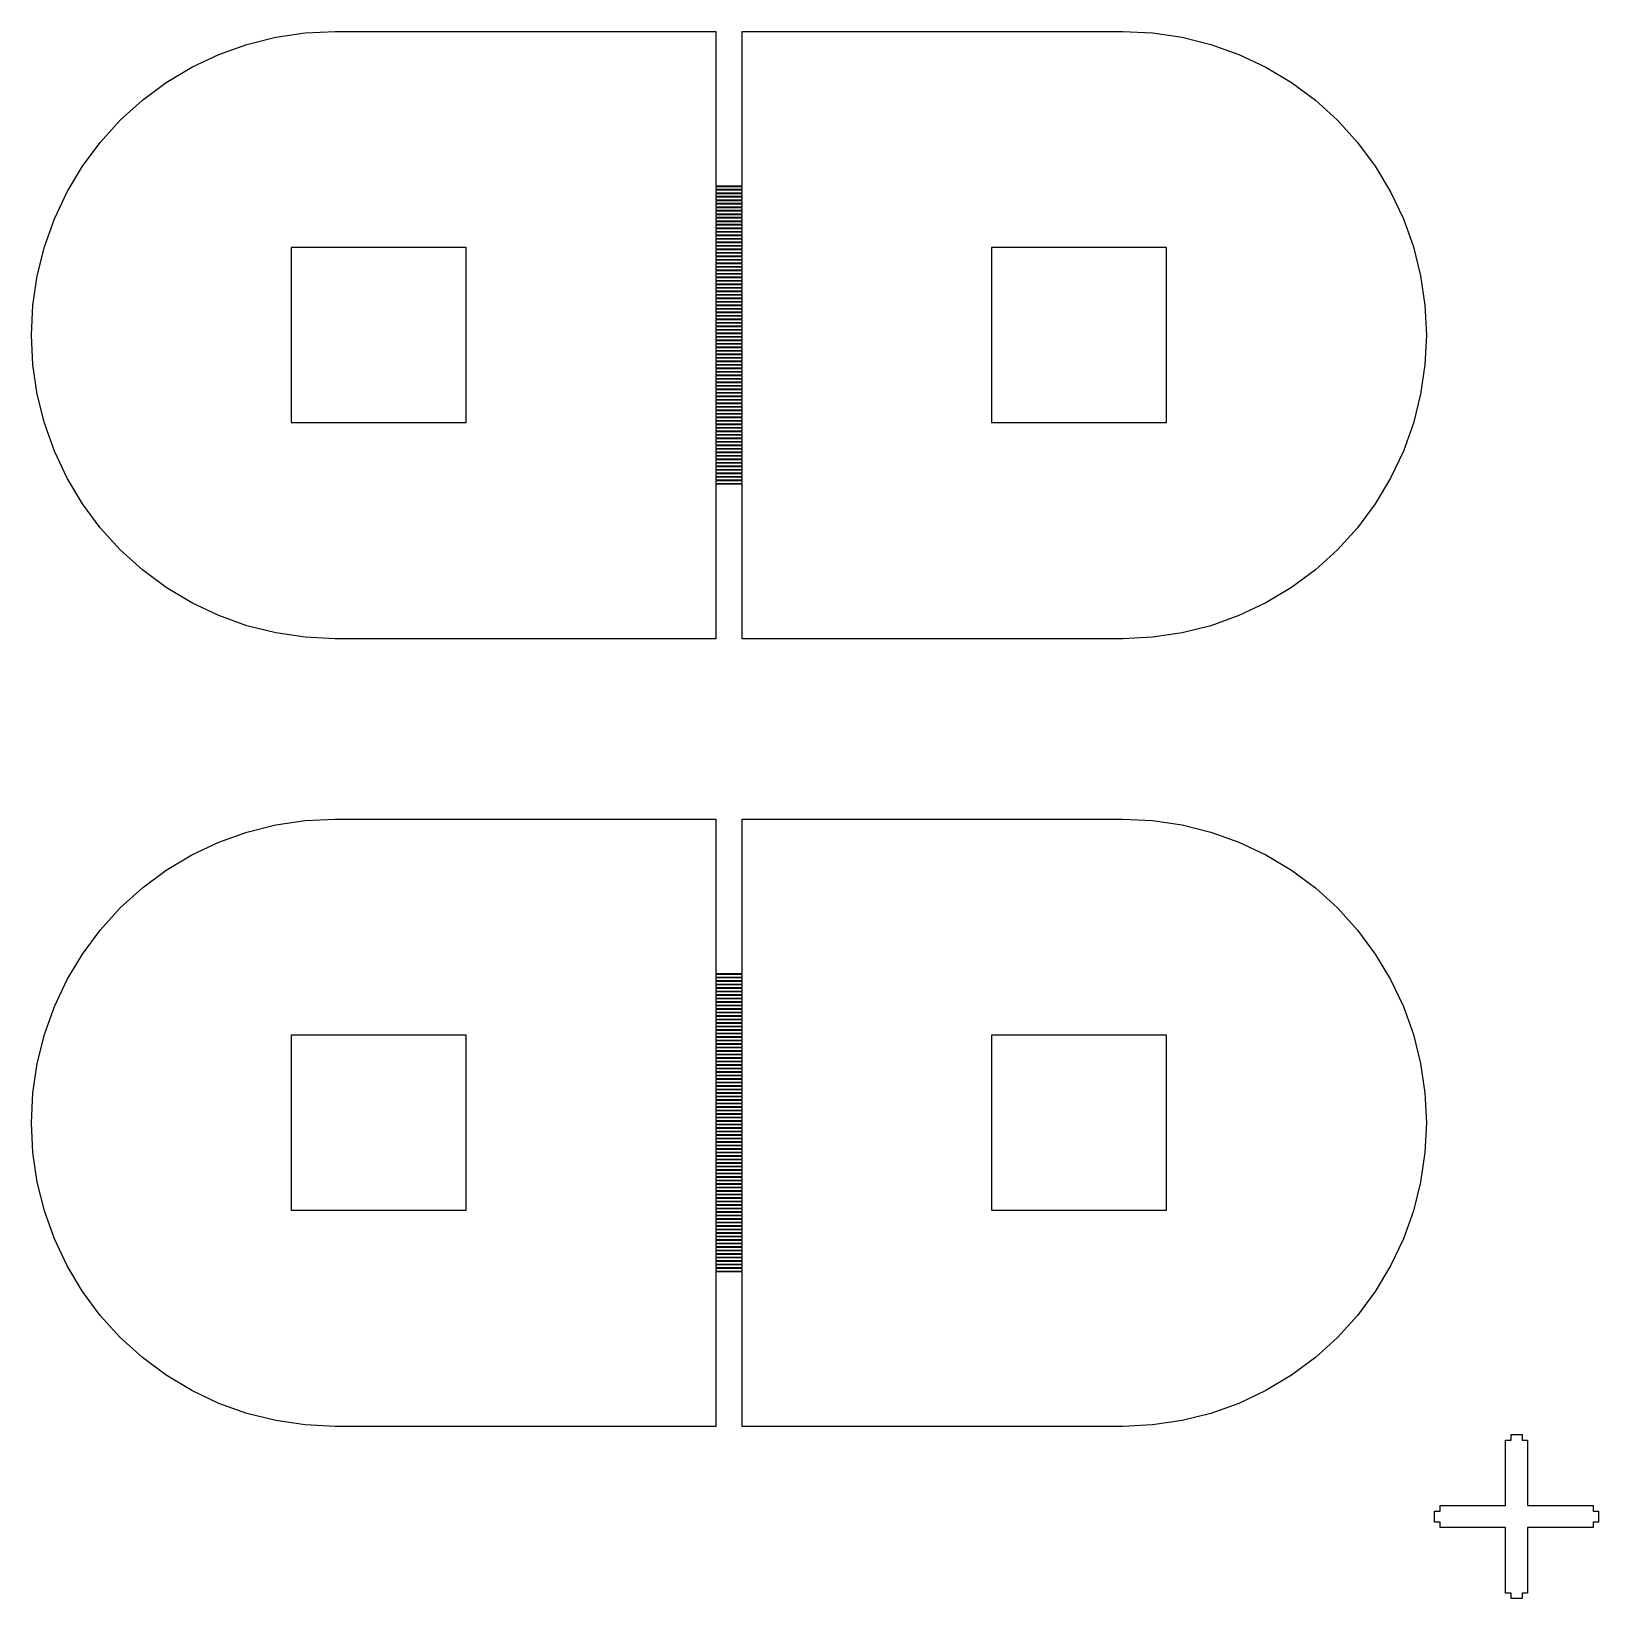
# Model space of a CAD drawing. Extents: x -17 to 130, y -40 to 112.
# Drawn here: x 73.03 to 90.94, y 35.06 to 52.97 of the extents above; entities that cross this region are included whole.
import ezdxf

# ---------------------------------------------------------------- set-up
doc = ezdxf.new("R2010")
doc.units = 0

msp = doc.modelspace()

# ---------------------------------------------------------------- linework, layer by layer
for p, q in [((75.4927, 52.8206), (75.823, 52.9033)), ((75.823, 52.9033), (76.1599, 52.9533)), ((76.1599, 52.9533), (76.5, 52.97)), ((76.5, 52.97), (80.85, 52.97)), ((80.85, 52.97), (80.85, 51.205)), ((81.15, 51.205), (81.15, 52.97)), ((81.15, 52.97), (85.5, 52.97)), ((85.5, 52.97), (85.8401, 52.9533)), ((85.8401, 52.9533), (86.177, 52.9033)), ((86.177, 52.9033), (86.5073, 52.8206)), ((74.8643, 52.5603), (75.1721, 52.7059)), ((75.1721, 52.7059), (75.4927, 52.8206)), ((86.5073, 52.8206), (86.8279, 52.7059)), ((86.8279, 52.7059), (87.1357, 52.5603)), ((74.5722, 52.3852), (74.8643, 52.5603)), ((87.1357, 52.5603), (87.4278, 52.3852)), ((74.2987, 52.1823), (74.5722, 52.3852)), ((87.4278, 52.3852), (87.7013, 52.1823)), ((74.0463, 51.9537), (74.2987, 52.1823)), ((87.7013, 52.1823), (87.9537, 51.9537)), ((73.8177, 51.7013), (74.0463, 51.9537)), ((87.9537, 51.9537), (88.1823, 51.7013)), ((73.6148, 51.4278), (73.8177, 51.7013)), ((88.1823, 51.7013), (88.3852, 51.4278)), ((73.4397, 51.1357), (73.6148, 51.4278)), ((88.3852, 51.4278), (88.5603, 51.1357)), ((73.2941, 50.8279), (73.4397, 51.1357)), ((80.85, 51.205), (81.15, 51.205)), ((81.15, 51.195), (80.85, 51.195)), ((80.85, 51.195), (80.85, 51.165)), ((80.85, 51.165), (81.15, 51.165)), ((81.15, 51.155), (80.85, 51.155)), ((80.85, 51.155), (80.85, 51.125)), ((80.85, 51.125), (81.15, 51.125)), ((81.15, 51.115), (80.85, 51.115)), ((80.85, 51.115), (80.85, 51.085)), ((80.85, 51.085), (81.15, 51.085)), ((81.15, 51.075), (80.85, 51.075)), ((80.85, 51.075), (80.85, 51.045)), ((80.85, 51.045), (81.15, 51.045)), ((81.15, 51.165), (81.15, 51.195)), ((81.15, 51.125), (81.15, 51.155)), ((81.15, 51.085), (81.15, 51.115)), ((81.15, 51.045), (81.15, 51.075)), ((88.5603, 51.1357), (88.7059, 50.8279)), ((81.15, 51.035), (80.85, 51.035)), ((80.85, 51.035), (80.85, 51.005)), ((80.85, 51.005), (81.15, 51.005)), ((81.15, 50.995), (80.85, 50.995)), ((80.85, 50.995), (80.85, 50.965)), ((80.85, 50.965), (81.15, 50.965)), ((81.15, 50.955), (80.85, 50.955)), ((80.85, 50.955), (80.85, 50.925)), ((80.85, 50.925), (81.15, 50.925)), ((81.15, 50.915), (80.85, 50.915)), ((80.85, 50.915), (80.85, 50.885)), ((80.85, 50.885), (81.15, 50.885)), ((81.15, 50.875), (80.85, 50.875)), ((80.85, 50.875), (80.85, 50.845)), ((81.15, 51.005), (81.15, 51.035)), ((81.15, 50.965), (81.15, 50.995)), ((81.15, 50.925), (81.15, 50.955)), ((81.15, 50.885), (81.15, 50.915)), ((81.15, 50.845), (81.15, 50.875)), ((73.1794, 50.5073), (73.2941, 50.8279)), ((80.85, 50.845), (81.15, 50.845)), ((81.15, 50.835), (80.85, 50.835)), ((80.85, 50.835), (80.85, 50.805)), ((80.85, 50.805), (81.15, 50.805)), ((81.15, 50.795), (80.85, 50.795)), ((80.85, 50.795), (80.85, 50.765)), ((80.85, 50.765), (81.15, 50.765)), ((81.15, 50.755), (80.85, 50.755)), ((80.85, 50.755), (80.85, 50.725)), ((80.85, 50.725), (81.15, 50.725)), ((81.15, 50.715), (80.85, 50.715)), ((80.85, 50.715), (80.85, 50.685)), ((80.85, 50.685), (81.15, 50.685)), ((81.15, 50.805), (81.15, 50.835)), ((81.15, 50.765), (81.15, 50.795)), ((81.15, 50.725), (81.15, 50.755)), ((81.15, 50.685), (81.15, 50.715)), ((88.7059, 50.8279), (88.8206, 50.5073)), ((73.0967, 50.177), (73.1794, 50.5073)), ((78, 50.5), (76, 50.5)), ((76, 50.5), (76, 48.5)), ((78, 48.5), (78, 50.5)), ((81.15, 50.675), (80.85, 50.675)), ((80.85, 50.675), (80.85, 50.645)), ((80.85, 50.645), (81.15, 50.645)), ((81.15, 50.635), (80.85, 50.635)), ((80.85, 50.635), (80.85, 50.605)), ((80.85, 50.605), (81.15, 50.605)), ((81.15, 50.595), (80.85, 50.595)), ((80.85, 50.595), (80.85, 50.565)), ((80.85, 50.565), (81.15, 50.565)), ((81.15, 50.555), (80.85, 50.555)), ((80.85, 50.555), (80.85, 50.525)), ((80.85, 50.525), (81.15, 50.525)), ((81.15, 50.515), (80.85, 50.515)), ((80.85, 50.515), (80.85, 50.485)), ((81.15, 50.645), (81.15, 50.675)), ((81.15, 50.605), (81.15, 50.635)), ((81.15, 50.565), (81.15, 50.595)), ((81.15, 50.525), (81.15, 50.555)), ((81.15, 50.485), (81.15, 50.515)), ((86, 50.5), (84, 50.5)), ((84, 50.5), (84, 48.5)), ((86, 48.5), (86, 50.5)), ((88.8206, 50.5073), (88.9033, 50.177)), ((80.85, 50.485), (81.15, 50.485)), ((81.15, 50.475), (80.85, 50.475)), ((80.85, 50.475), (80.85, 50.445)), ((80.85, 50.445), (81.15, 50.445)), ((81.15, 50.435), (80.85, 50.435)), ((80.85, 50.435), (80.85, 50.405)), ((80.85, 50.405), (81.15, 50.405)), ((81.15, 50.395), (80.85, 50.395)), ((80.85, 50.395), (80.85, 50.365)), ((80.85, 50.365), (81.15, 50.365)), ((81.15, 50.355), (80.85, 50.355)), ((80.85, 50.355), (80.85, 50.325)), ((80.85, 50.325), (81.15, 50.325)), ((81.15, 50.445), (81.15, 50.475)), ((81.15, 50.405), (81.15, 50.435)), ((81.15, 50.365), (81.15, 50.395)), ((81.15, 50.325), (81.15, 50.355)), ((73.0467, 49.8401), (73.0967, 50.177)), ((81.15, 50.315), (80.85, 50.315)), ((80.85, 50.315), (80.85, 50.285)), ((80.85, 50.285), (81.15, 50.285)), ((81.15, 50.275), (80.85, 50.275)), ((80.85, 50.275), (80.85, 50.245)), ((80.85, 50.245), (81.15, 50.245)), ((81.15, 50.235), (80.85, 50.235)), ((80.85, 50.235), (80.85, 50.205)), ((80.85, 50.205), (81.15, 50.205)), ((81.15, 50.195), (80.85, 50.195)), ((80.85, 50.195), (80.85, 50.165)), ((80.85, 50.165), (81.15, 50.165)), ((81.15, 50.155), (80.85, 50.155)), ((80.85, 50.155), (80.85, 50.125)), ((81.15, 50.285), (81.15, 50.315)), ((81.15, 50.245), (81.15, 50.275)), ((81.15, 50.205), (81.15, 50.235)), ((81.15, 50.165), (81.15, 50.195)), ((81.15, 50.125), (81.15, 50.155)), ((88.9033, 50.177), (88.9533, 49.8401)), ((80.85, 50.125), (81.15, 50.125)), ((81.15, 50.115), (80.85, 50.115)), ((80.85, 50.115), (80.85, 50.085)), ((80.85, 50.085), (81.15, 50.085)), ((81.15, 50.075), (80.85, 50.075)), ((80.85, 50.075), (80.85, 50.045)), ((80.85, 50.045), (81.15, 50.045)), ((81.15, 50.035), (80.85, 50.035)), ((80.85, 50.035), (80.85, 50.005)), ((80.85, 50.005), (81.15, 50.005)), ((81.15, 49.995), (80.85, 49.995)), ((80.85, 49.995), (80.85, 49.965)), ((80.85, 49.965), (81.15, 49.965)), ((81.15, 50.085), (81.15, 50.115)), ((81.15, 50.045), (81.15, 50.075)), ((81.15, 50.005), (81.15, 50.035)), ((81.15, 49.965), (81.15, 49.995)), ((73.03, 49.5), (73.0467, 49.8401)), ((81.15, 49.955), (80.85, 49.955)), ((80.85, 49.955), (80.85, 49.925)), ((80.85, 49.925), (81.15, 49.925)), ((81.15, 49.915), (80.85, 49.915)), ((80.85, 49.915), (80.85, 49.885)), ((80.85, 49.885), (81.15, 49.885)), ((81.15, 49.875), (80.85, 49.875)), ((80.85, 49.875), (80.85, 49.845)), ((80.85, 49.845), (81.15, 49.845)), ((81.15, 49.835), (80.85, 49.835)), ((80.85, 49.835), (80.85, 49.805)), ((80.85, 49.805), (81.15, 49.805)), ((81.15, 49.795), (80.85, 49.795)), ((80.85, 49.795), (80.85, 49.765)), ((81.15, 49.925), (81.15, 49.955)), ((81.15, 49.885), (81.15, 49.915)), ((81.15, 49.845), (81.15, 49.875)), ((81.15, 49.805), (81.15, 49.835)), ((81.15, 49.765), (81.15, 49.795)), ((88.9533, 49.8401), (88.97, 49.5)), ((80.85, 49.765), (81.15, 49.765)), ((81.15, 49.755), (80.85, 49.755)), ((80.85, 49.755), (80.85, 49.725)), ((80.85, 49.725), (81.15, 49.725)), ((81.15, 49.715), (80.85, 49.715)), ((80.85, 49.715), (80.85, 49.685)), ((80.85, 49.685), (81.15, 49.685)), ((81.15, 49.675), (80.85, 49.675)), ((80.85, 49.675), (80.85, 49.645)), ((80.85, 49.645), (81.15, 49.645)), ((81.15, 49.635), (80.85, 49.635)), ((80.85, 49.635), (80.85, 49.605)), ((80.85, 49.605), (81.15, 49.605)), ((81.15, 49.725), (81.15, 49.755)), ((81.15, 49.685), (81.15, 49.715)), ((81.15, 49.645), (81.15, 49.675)), ((81.15, 49.605), (81.15, 49.635)), ((73.0467, 49.1599), (73.03, 49.5)), ((81.15, 49.595), (80.85, 49.595)), ((80.85, 49.595), (80.85, 49.565)), ((80.85, 49.565), (81.15, 49.565)), ((81.15, 49.555), (80.85, 49.555)), ((80.85, 49.555), (80.85, 49.525)), ((80.85, 49.525), (81.15, 49.525)), ((81.15, 49.515), (80.85, 49.515)), ((80.85, 49.515), (80.85, 49.485)), ((80.85, 49.485), (81.15, 49.485)), ((81.15, 49.475), (80.85, 49.475)), ((80.85, 49.475), (80.85, 49.445)), ((80.85, 49.445), (81.15, 49.445)), ((81.15, 49.435), (80.85, 49.435)), ((80.85, 49.435), (80.85, 49.405)), ((81.15, 49.565), (81.15, 49.595)), ((81.15, 49.525), (81.15, 49.555)), ((81.15, 49.485), (81.15, 49.515)), ((81.15, 49.445), (81.15, 49.475)), ((81.15, 49.405), (81.15, 49.435)), ((88.97, 49.5), (88.9533, 49.1599)), ((80.85, 49.405), (81.15, 49.405)), ((81.15, 49.395), (80.85, 49.395)), ((80.85, 49.395), (80.85, 49.365)), ((80.85, 49.365), (81.15, 49.365)), ((81.15, 49.355), (80.85, 49.355)), ((80.85, 49.355), (80.85, 49.325)), ((80.85, 49.325), (81.15, 49.325)), ((81.15, 49.315), (80.85, 49.315)), ((80.85, 49.315), (80.85, 49.285)), ((80.85, 49.285), (81.15, 49.285)), ((81.15, 49.275), (80.85, 49.275)), ((80.85, 49.275), (80.85, 49.245)), ((81.15, 49.365), (81.15, 49.395)), ((81.15, 49.325), (81.15, 49.355)), ((81.15, 49.285), (81.15, 49.315)), ((81.15, 49.245), (81.15, 49.275)), ((73.0967, 48.823), (73.0467, 49.1599)), ((80.85, 49.245), (81.15, 49.245)), ((81.15, 49.235), (80.85, 49.235)), ((80.85, 49.235), (80.85, 49.205)), ((80.85, 49.205), (81.15, 49.205)), ((81.15, 49.195), (80.85, 49.195)), ((80.85, 49.195), (80.85, 49.165)), ((80.85, 49.165), (81.15, 49.165)), ((81.15, 49.155), (80.85, 49.155)), ((80.85, 49.155), (80.85, 49.125)), ((80.85, 49.125), (81.15, 49.125)), ((81.15, 49.115), (80.85, 49.115)), ((80.85, 49.115), (80.85, 49.085)), ((80.85, 49.085), (81.15, 49.085)), ((81.15, 49.075), (80.85, 49.075)), ((80.85, 49.075), (80.85, 49.045)), ((81.15, 49.205), (81.15, 49.235)), ((81.15, 49.165), (81.15, 49.195)), ((81.15, 49.125), (81.15, 49.155)), ((81.15, 49.085), (81.15, 49.115)), ((81.15, 49.045), (81.15, 49.075)), ((88.9533, 49.1599), (88.9033, 48.823)), ((80.85, 49.045), (81.15, 49.045)), ((81.15, 49.035), (80.85, 49.035)), ((80.85, 49.035), (80.85, 49.005)), ((80.85, 49.005), (81.15, 49.005)), ((81.15, 48.995), (80.85, 48.995)), ((80.85, 48.995), (80.85, 48.965)), ((80.85, 48.965), (81.15, 48.965)), ((81.15, 48.955), (80.85, 48.955)), ((80.85, 48.955), (80.85, 48.925)), ((80.85, 48.925), (81.15, 48.925)), ((81.15, 48.915), (80.85, 48.915)), ((80.85, 48.915), (80.85, 48.885)), ((81.15, 49.005), (81.15, 49.035)), ((81.15, 48.965), (81.15, 48.995)), ((81.15, 48.925), (81.15, 48.955)), ((81.15, 48.885), (81.15, 48.915)), ((73.1794, 48.4927), (73.0967, 48.823)), ((80.85, 48.885), (81.15, 48.885)), ((81.15, 48.875), (80.85, 48.875)), ((80.85, 48.875), (80.85, 48.845)), ((80.85, 48.845), (81.15, 48.845)), ((81.15, 48.835), (80.85, 48.835)), ((80.85, 48.835), (80.85, 48.805)), ((80.85, 48.805), (81.15, 48.805)), ((81.15, 48.795), (80.85, 48.795)), ((80.85, 48.795), (80.85, 48.765)), ((80.85, 48.765), (81.15, 48.765)), ((81.15, 48.755), (80.85, 48.755)), ((80.85, 48.755), (80.85, 48.725)), ((80.85, 48.725), (81.15, 48.725)), ((81.15, 48.715), (80.85, 48.715)), ((80.85, 48.715), (80.85, 48.685)), ((81.15, 48.845), (81.15, 48.875)), ((81.15, 48.805), (81.15, 48.835)), ((81.15, 48.765), (81.15, 48.795)), ((81.15, 48.725), (81.15, 48.755)), ((81.15, 48.685), (81.15, 48.715)), ((88.9033, 48.823), (88.8206, 48.4927)), ((80.85, 48.685), (81.15, 48.685)), ((81.15, 48.675), (80.85, 48.675)), ((80.85, 48.675), (80.85, 48.645)), ((80.85, 48.645), (81.15, 48.645)), ((81.15, 48.635), (80.85, 48.635)), ((80.85, 48.635), (80.85, 48.605)), ((80.85, 48.605), (81.15, 48.605)), ((81.15, 48.595), (80.85, 48.595)), ((80.85, 48.595), (80.85, 48.565)), ((80.85, 48.565), (81.15, 48.565)), ((81.15, 48.555), (80.85, 48.555)), ((80.85, 48.555), (80.85, 48.525)), ((81.15, 48.645), (81.15, 48.675)), ((81.15, 48.605), (81.15, 48.635)), ((81.15, 48.565), (81.15, 48.595)), ((81.15, 48.525), (81.15, 48.555)), ((73.2941, 48.1721), (73.1794, 48.4927)), ((76, 48.5), (78, 48.5)), ((80.85, 48.525), (81.15, 48.525)), ((81.15, 48.515), (80.85, 48.515)), ((80.85, 48.515), (80.85, 48.485)), ((80.85, 48.485), (81.15, 48.485)), ((81.15, 48.475), (80.85, 48.475)), ((80.85, 48.475), (80.85, 48.445)), ((80.85, 48.445), (81.15, 48.445)), ((81.15, 48.435), (80.85, 48.435)), ((80.85, 48.435), (80.85, 48.405)), ((80.85, 48.405), (81.15, 48.405)), ((81.15, 48.395), (80.85, 48.395)), ((80.85, 48.395), (80.85, 48.365)), ((80.85, 48.365), (81.15, 48.365)), ((81.15, 48.355), (80.85, 48.355)), ((80.85, 48.355), (80.85, 48.325)), ((81.15, 48.485), (81.15, 48.515)), ((81.15, 48.445), (81.15, 48.475)), ((81.15, 48.405), (81.15, 48.435)), ((81.15, 48.365), (81.15, 48.395)), ((81.15, 48.325), (81.15, 48.355)), ((84, 48.5), (86, 48.5)), ((88.8206, 48.4927), (88.7059, 48.1721)), ((73.4397, 47.8643), (73.2941, 48.1721)), ((80.85, 48.325), (81.15, 48.325)), ((81.15, 48.315), (80.85, 48.315)), ((80.85, 48.315), (80.85, 48.285)), ((80.85, 48.285), (81.15, 48.285)), ((81.15, 48.275), (80.85, 48.275)), ((80.85, 48.275), (80.85, 48.245)), ((80.85, 48.245), (81.15, 48.245)), ((81.15, 48.235), (80.85, 48.235)), ((80.85, 48.235), (80.85, 48.205)), ((80.85, 48.205), (81.15, 48.205)), ((81.15, 48.195), (80.85, 48.195)), ((80.85, 48.195), (80.85, 48.165)), ((81.15, 48.285), (81.15, 48.315)), ((81.15, 48.245), (81.15, 48.275)), ((81.15, 48.205), (81.15, 48.235)), ((81.15, 48.165), (81.15, 48.195)), ((88.7059, 48.1721), (88.5603, 47.8643)), ((80.85, 48.165), (81.15, 48.165)), ((81.15, 48.155), (80.85, 48.155)), ((80.85, 48.155), (80.85, 48.125)), ((80.85, 48.125), (81.15, 48.125)), ((81.15, 48.115), (80.85, 48.115)), ((80.85, 48.115), (80.85, 48.085)), ((80.85, 48.085), (81.15, 48.085)), ((81.15, 48.075), (80.85, 48.075)), ((80.85, 48.075), (80.85, 48.045)), ((80.85, 48.045), (81.15, 48.045)), ((81.15, 48.035), (80.85, 48.035)), ((80.85, 48.035), (80.85, 48.005)), ((80.85, 48.005), (81.15, 48.005)), ((81.15, 47.995), (80.85, 47.995)), ((80.85, 47.995), (80.85, 47.965)), ((81.15, 48.125), (81.15, 48.155)), ((81.15, 48.085), (81.15, 48.115)), ((81.15, 48.045), (81.15, 48.075)), ((81.15, 48.005), (81.15, 48.035)), ((81.15, 47.965), (81.15, 47.995)), ((73.6148, 47.5722), (73.4397, 47.8643)), ((80.85, 47.965), (81.15, 47.965)), ((81.15, 47.955), (80.85, 47.955)), ((80.85, 47.955), (80.85, 47.925)), ((80.85, 47.925), (81.15, 47.925)), ((81.15, 47.915), (80.85, 47.915)), ((80.85, 47.915), (80.85, 47.885)), ((80.85, 47.885), (81.15, 47.885)), ((81.15, 47.875), (80.85, 47.875)), ((80.85, 47.875), (80.85, 47.845)), ((80.85, 47.845), (81.15, 47.845)), ((81.15, 47.835), (80.85, 47.835)), ((80.85, 47.835), (80.85, 47.805)), ((81.15, 47.925), (81.15, 47.955)), ((81.15, 47.885), (81.15, 47.915)), ((81.15, 47.845), (81.15, 47.875)), ((81.15, 47.805), (81.15, 47.835)), ((88.5603, 47.8643), (88.3852, 47.5722)), ((80.85, 47.805), (81.15, 47.805)), ((81.15, 47.795), (80.85, 47.795)), ((80.85, 47.795), (80.85, 46.03)), ((81.15, 46.03), (81.15, 47.795)), ((73.8177, 47.2987), (73.6148, 47.5722)), ((88.3852, 47.5722), (88.1823, 47.2987)), ((74.0463, 47.0463), (73.8177, 47.2987)), ((88.1823, 47.2987), (87.9537, 47.0463)), ((74.2987, 46.8177), (74.0463, 47.0463)), ((87.9537, 47.0463), (87.7013, 46.8177)), ((74.5722, 46.6148), (74.2987, 46.8177)), ((87.7013, 46.8177), (87.4278, 46.6148)), ((74.8643, 46.4397), (74.5722, 46.6148)), ((87.4278, 46.6148), (87.1357, 46.4397)), ((75.1721, 46.2941), (74.8643, 46.4397)), ((87.1357, 46.4397), (86.8279, 46.2941)), ((75.4927, 46.1794), (75.1721, 46.2941)), ((86.8279, 46.2941), (86.5073, 46.1794)), ((75.823, 46.0967), (75.4927, 46.1794)), ((76.1599, 46.0467), (75.823, 46.0967)), ((76.5, 46.03), (76.1599, 46.0467)), ((80.85, 46.03), (76.5, 46.03)), ((85.5, 46.03), (81.15, 46.03)), ((85.8401, 46.0467), (85.5, 46.03)), ((86.177, 46.0967), (85.8401, 46.0467)), ((86.5073, 46.1794), (86.177, 46.0967)), ((75.4927, 43.8206), (75.823, 43.9033)), ((75.823, 43.9033), (76.1599, 43.9533)), ((76.1599, 43.9533), (76.5, 43.97)), ((76.5, 43.97), (80.85, 43.97)), ((80.85, 43.97), (80.85, 42.205)), ((81.15, 42.205), (81.15, 43.97)), ((81.15, 43.97), (85.5, 43.97)), ((85.5, 43.97), (85.8401, 43.9533)), ((85.8401, 43.9533), (86.177, 43.9033)), ((86.177, 43.9033), (86.5073, 43.8206)), ((74.8643, 43.5603), (75.1721, 43.7059)), ((75.1721, 43.7059), (75.4927, 43.8206)), ((86.5073, 43.8206), (86.8279, 43.7059)), ((86.8279, 43.7059), (87.1357, 43.5603)), ((74.5722, 43.3852), (74.8643, 43.5603)), ((87.1357, 43.5603), (87.4278, 43.3852)), ((74.2987, 43.1823), (74.5722, 43.3852)), ((87.4278, 43.3852), (87.7013, 43.1823)), ((74.0463, 42.9537), (74.2987, 43.1823)), ((87.7013, 43.1823), (87.9537, 42.9537)), ((73.8177, 42.7013), (74.0463, 42.9537)), ((87.9537, 42.9537), (88.1823, 42.7013)), ((73.6148, 42.4278), (73.8177, 42.7013)), ((88.1823, 42.7013), (88.3852, 42.4278)), ((73.4397, 42.1357), (73.6148, 42.4278)), ((88.3852, 42.4278), (88.5603, 42.1357)), ((73.2941, 41.8279), (73.4397, 42.1357)), ((80.85, 42.205), (81.15, 42.205)), ((81.15, 42.195), (80.85, 42.195)), ((80.85, 42.195), (80.85, 42.165)), ((80.85, 42.165), (81.15, 42.165)), ((81.15, 42.155), (80.85, 42.155)), ((80.85, 42.155), (80.85, 42.125)), ((80.85, 42.125), (81.15, 42.125)), ((81.15, 42.115), (80.85, 42.115)), ((80.85, 42.115), (80.85, 42.085)), ((80.85, 42.085), (81.15, 42.085)), ((81.15, 42.165), (81.15, 42.195)), ((81.15, 42.125), (81.15, 42.155)), ((81.15, 42.085), (81.15, 42.115)), ((88.5603, 42.1357), (88.7059, 41.8279)), ((81.15, 42.075), (80.85, 42.075)), ((80.85, 42.075), (80.85, 42.045)), ((80.85, 42.045), (81.15, 42.045)), ((81.15, 42.035), (80.85, 42.035)), ((80.85, 42.035), (80.85, 42.005)), ((80.85, 42.005), (81.15, 42.005)), ((81.15, 41.995), (80.85, 41.995)), ((80.85, 41.995), (80.85, 41.965)), ((80.85, 41.965), (81.15, 41.965)), ((81.15, 41.955), (80.85, 41.955)), ((80.85, 41.955), (80.85, 41.925)), ((80.85, 41.925), (81.15, 41.925)), ((81.15, 41.915), (80.85, 41.915)), ((80.85, 41.915), (80.85, 41.885)), ((81.15, 42.045), (81.15, 42.075)), ((81.15, 42.005), (81.15, 42.035)), ((81.15, 41.965), (81.15, 41.995)), ((81.15, 41.925), (81.15, 41.955)), ((81.15, 41.885), (81.15, 41.915)), ((73.1794, 41.5073), (73.2941, 41.8279)), ((80.85, 41.885), (81.15, 41.885)), ((81.15, 41.875), (80.85, 41.875)), ((80.85, 41.875), (80.85, 41.845)), ((80.85, 41.845), (81.15, 41.845)), ((81.15, 41.835), (80.85, 41.835)), ((80.85, 41.835), (80.85, 41.805)), ((80.85, 41.805), (81.15, 41.805)), ((81.15, 41.795), (80.85, 41.795)), ((80.85, 41.795), (80.85, 41.765)), ((80.85, 41.765), (81.15, 41.765)), ((81.15, 41.755), (80.85, 41.755)), ((80.85, 41.755), (80.85, 41.725)), ((80.85, 41.725), (81.15, 41.725)), ((81.15, 41.845), (81.15, 41.875)), ((81.15, 41.805), (81.15, 41.835)), ((81.15, 41.765), (81.15, 41.795)), ((81.15, 41.725), (81.15, 41.755)), ((88.7059, 41.8279), (88.8206, 41.5073)), ((81.15, 41.715), (80.85, 41.715)), ((80.85, 41.715), (80.85, 41.685)), ((80.85, 41.685), (81.15, 41.685)), ((81.15, 41.675), (80.85, 41.675)), ((80.85, 41.675), (80.85, 41.645)), ((80.85, 41.645), (81.15, 41.645)), ((81.15, 41.635), (80.85, 41.635)), ((80.85, 41.635), (80.85, 41.605)), ((80.85, 41.605), (81.15, 41.605)), ((81.15, 41.595), (80.85, 41.595)), ((80.85, 41.595), (80.85, 41.565)), ((80.85, 41.565), (81.15, 41.565)), ((81.15, 41.555), (80.85, 41.555)), ((80.85, 41.555), (80.85, 41.525)), ((81.15, 41.685), (81.15, 41.715)), ((81.15, 41.645), (81.15, 41.675)), ((81.15, 41.605), (81.15, 41.635)), ((81.15, 41.565), (81.15, 41.595)), ((81.15, 41.525), (81.15, 41.555)), ((73.0967, 41.177), (73.1794, 41.5073)), ((78, 41.5), (76, 41.5)), ((76, 41.5), (76, 39.5)), ((78, 39.5), (78, 41.5)), ((80.85, 41.525), (81.15, 41.525)), ((81.15, 41.515), (80.85, 41.515)), ((80.85, 41.515), (80.85, 41.485)), ((80.85, 41.485), (81.15, 41.485)), ((81.15, 41.475), (80.85, 41.475)), ((80.85, 41.475), (80.85, 41.445)), ((80.85, 41.445), (81.15, 41.445)), ((81.15, 41.435), (80.85, 41.435)), ((80.85, 41.435), (80.85, 41.405)), ((80.85, 41.405), (81.15, 41.405)), ((81.15, 41.395), (80.85, 41.395)), ((80.85, 41.395), (80.85, 41.365)), ((81.15, 41.485), (81.15, 41.515)), ((81.15, 41.445), (81.15, 41.475)), ((81.15, 41.405), (81.15, 41.435)), ((81.15, 41.365), (81.15, 41.395)), ((86, 41.5), (84, 41.5)), ((84, 41.5), (84, 39.5)), ((86, 39.5), (86, 41.5)), ((88.8206, 41.5073), (88.9033, 41.177)), ((80.85, 41.365), (81.15, 41.365)), ((81.15, 41.355), (80.85, 41.355)), ((80.85, 41.355), (80.85, 41.325)), ((80.85, 41.325), (81.15, 41.325)), ((81.15, 41.315), (80.85, 41.315)), ((80.85, 41.315), (80.85, 41.285)), ((80.85, 41.285), (81.15, 41.285)), ((81.15, 41.275), (80.85, 41.275)), ((80.85, 41.275), (80.85, 41.245)), ((80.85, 41.245), (81.15, 41.245)), ((81.15, 41.235), (80.85, 41.235)), ((80.85, 41.235), (80.85, 41.205)), ((80.85, 41.205), (81.15, 41.205)), ((81.15, 41.195), (80.85, 41.195)), ((80.85, 41.195), (80.85, 41.165)), ((81.15, 41.325), (81.15, 41.355)), ((81.15, 41.285), (81.15, 41.315)), ((81.15, 41.245), (81.15, 41.275)), ((81.15, 41.205), (81.15, 41.235)), ((81.15, 41.165), (81.15, 41.195)), ((73.0467, 40.8401), (73.0967, 41.177)), ((80.85, 41.165), (81.15, 41.165)), ((81.15, 41.155), (80.85, 41.155)), ((80.85, 41.155), (80.85, 41.125)), ((80.85, 41.125), (81.15, 41.125)), ((81.15, 41.115), (80.85, 41.115)), ((80.85, 41.115), (80.85, 41.085)), ((80.85, 41.085), (81.15, 41.085)), ((81.15, 41.075), (80.85, 41.075)), ((80.85, 41.075), (80.85, 41.045)), ((80.85, 41.045), (81.15, 41.045)), ((81.15, 41.035), (80.85, 41.035)), ((80.85, 41.035), (80.85, 41.005)), ((81.15, 41.125), (81.15, 41.155)), ((81.15, 41.085), (81.15, 41.115)), ((81.15, 41.045), (81.15, 41.075)), ((81.15, 41.005), (81.15, 41.035)), ((88.9033, 41.177), (88.9533, 40.8401)), ((73.03, 40.5), (73.0467, 40.8401)), ((80.85, 41.005), (81.15, 41.005)), ((81.15, 40.995), (80.85, 40.995)), ((80.85, 40.995), (80.85, 40.965)), ((80.85, 40.965), (81.15, 40.965)), ((81.15, 40.955), (80.85, 40.955)), ((80.85, 40.955), (80.85, 40.925)), ((80.85, 40.925), (81.15, 40.925)), ((81.15, 40.915), (80.85, 40.915)), ((80.85, 40.915), (80.85, 40.885)), ((80.85, 40.885), (81.15, 40.885)), ((81.15, 40.875), (80.85, 40.875)), ((80.85, 40.875), (80.85, 40.845)), ((80.85, 40.845), (81.15, 40.845)), ((81.15, 40.835), (80.85, 40.835)), ((80.85, 40.835), (80.85, 40.805)), ((81.15, 40.965), (81.15, 40.995)), ((81.15, 40.925), (81.15, 40.955)), ((81.15, 40.885), (81.15, 40.915)), ((81.15, 40.845), (81.15, 40.875)), ((81.15, 40.805), (81.15, 40.835)), ((88.9533, 40.8401), (88.97, 40.5)), ((80.85, 40.805), (81.15, 40.805)), ((81.15, 40.795), (80.85, 40.795)), ((80.85, 40.795), (80.85, 40.765)), ((80.85, 40.765), (81.15, 40.765)), ((81.15, 40.755), (80.85, 40.755)), ((80.85, 40.755), (80.85, 40.725)), ((80.85, 40.725), (81.15, 40.725)), ((81.15, 40.715), (80.85, 40.715)), ((80.85, 40.715), (80.85, 40.685)), ((80.85, 40.685), (81.15, 40.685)), ((81.15, 40.675), (80.85, 40.675)), ((80.85, 40.675), (80.85, 40.645)), ((81.15, 40.765), (81.15, 40.795)), ((81.15, 40.725), (81.15, 40.755)), ((81.15, 40.685), (81.15, 40.715)), ((81.15, 40.645), (81.15, 40.675)), ((73.0467, 40.1599), (73.03, 40.5)), ((80.85, 40.645), (81.15, 40.645)), ((81.15, 40.635), (80.85, 40.635)), ((80.85, 40.635), (80.85, 40.605)), ((80.85, 40.605), (81.15, 40.605)), ((81.15, 40.595), (80.85, 40.595)), ((80.85, 40.595), (80.85, 40.565)), ((80.85, 40.565), (81.15, 40.565)), ((81.15, 40.555), (80.85, 40.555)), ((80.85, 40.555), (80.85, 40.525)), ((80.85, 40.525), (81.15, 40.525)), ((81.15, 40.515), (80.85, 40.515)), ((80.85, 40.515), (80.85, 40.485)), ((80.85, 40.485), (81.15, 40.485)), ((81.15, 40.475), (80.85, 40.475)), ((80.85, 40.475), (80.85, 40.445)), ((81.15, 40.605), (81.15, 40.635)), ((81.15, 40.565), (81.15, 40.595)), ((81.15, 40.525), (81.15, 40.555)), ((81.15, 40.485), (81.15, 40.515)), ((81.15, 40.445), (81.15, 40.475)), ((88.97, 40.5), (88.9533, 40.1599)), ((80.85, 40.445), (81.15, 40.445)), ((81.15, 40.435), (80.85, 40.435)), ((80.85, 40.435), (80.85, 40.405)), ((80.85, 40.405), (81.15, 40.405)), ((81.15, 40.395), (80.85, 40.395)), ((80.85, 40.395), (80.85, 40.365)), ((80.85, 40.365), (81.15, 40.365)), ((81.15, 40.355), (80.85, 40.355)), ((80.85, 40.355), (80.85, 40.325)), ((80.85, 40.325), (81.15, 40.325)), ((81.15, 40.315), (80.85, 40.315)), ((80.85, 40.315), (80.85, 40.285)), ((81.15, 40.405), (81.15, 40.435)), ((81.15, 40.365), (81.15, 40.395)), ((81.15, 40.325), (81.15, 40.355)), ((81.15, 40.285), (81.15, 40.315)), ((73.0967, 39.823), (73.0467, 40.1599)), ((80.85, 40.285), (81.15, 40.285)), ((81.15, 40.275), (80.85, 40.275)), ((80.85, 40.275), (80.85, 40.245)), ((80.85, 40.245), (81.15, 40.245)), ((81.15, 40.235), (80.85, 40.235)), ((80.85, 40.235), (80.85, 40.205)), ((80.85, 40.205), (81.15, 40.205)), ((81.15, 40.195), (80.85, 40.195)), ((80.85, 40.195), (80.85, 40.165)), ((80.85, 40.165), (81.15, 40.165)), ((81.15, 40.155), (80.85, 40.155)), ((80.85, 40.155), (80.85, 40.125)), ((80.85, 40.125), (81.15, 40.125)), ((81.15, 40.115), (80.85, 40.115)), ((80.85, 40.115), (80.85, 40.085)), ((81.15, 40.245), (81.15, 40.275)), ((81.15, 40.205), (81.15, 40.235)), ((81.15, 40.165), (81.15, 40.195)), ((81.15, 40.125), (81.15, 40.155)), ((81.15, 40.085), (81.15, 40.115)), ((88.9533, 40.1599), (88.9033, 39.823)), ((80.85, 40.085), (81.15, 40.085)), ((81.15, 40.075), (80.85, 40.075)), ((80.85, 40.075), (80.85, 40.045)), ((80.85, 40.045), (81.15, 40.045)), ((81.15, 40.035), (80.85, 40.035)), ((80.85, 40.035), (80.85, 40.005)), ((80.85, 40.005), (81.15, 40.005)), ((81.15, 39.995), (80.85, 39.995)), ((80.85, 39.995), (80.85, 39.965)), ((80.85, 39.965), (81.15, 39.965)), ((81.15, 39.955), (80.85, 39.955)), ((80.85, 39.955), (80.85, 39.925)), ((81.15, 40.045), (81.15, 40.075)), ((81.15, 40.005), (81.15, 40.035)), ((81.15, 39.965), (81.15, 39.995)), ((81.15, 39.925), (81.15, 39.955)), ((73.1794, 39.4927), (73.0967, 39.823)), ((80.85, 39.925), (81.15, 39.925)), ((81.15, 39.915), (80.85, 39.915)), ((80.85, 39.915), (80.85, 39.885)), ((80.85, 39.885), (81.15, 39.885)), ((81.15, 39.875), (80.85, 39.875)), ((80.85, 39.875), (80.85, 39.845)), ((80.85, 39.845), (81.15, 39.845)), ((81.15, 39.835), (80.85, 39.835)), ((80.85, 39.835), (80.85, 39.805)), ((80.85, 39.805), (81.15, 39.805)), ((81.15, 39.795), (80.85, 39.795)), ((80.85, 39.795), (80.85, 39.765)), ((80.85, 39.765), (81.15, 39.765)), ((81.15, 39.755), (80.85, 39.755)), ((80.85, 39.755), (80.85, 39.725)), ((81.15, 39.885), (81.15, 39.915)), ((81.15, 39.845), (81.15, 39.875)), ((81.15, 39.805), (81.15, 39.835)), ((81.15, 39.765), (81.15, 39.795)), ((81.15, 39.725), (81.15, 39.755)), ((88.9033, 39.823), (88.8206, 39.4927)), ((80.85, 39.725), (81.15, 39.725)), ((81.15, 39.715), (80.85, 39.715)), ((80.85, 39.715), (80.85, 39.685)), ((80.85, 39.685), (81.15, 39.685)), ((81.15, 39.675), (80.85, 39.675)), ((80.85, 39.675), (80.85, 39.645)), ((80.85, 39.645), (81.15, 39.645)), ((81.15, 39.635), (80.85, 39.635)), ((80.85, 39.635), (80.85, 39.605)), ((80.85, 39.605), (81.15, 39.605)), ((81.15, 39.595), (80.85, 39.595)), ((80.85, 39.595), (80.85, 39.565)), ((81.15, 39.685), (81.15, 39.715)), ((81.15, 39.645), (81.15, 39.675)), ((81.15, 39.605), (81.15, 39.635)), ((81.15, 39.565), (81.15, 39.595)), ((73.2941, 39.1721), (73.1794, 39.4927)), ((76, 39.5), (78, 39.5)), ((80.85, 39.565), (81.15, 39.565)), ((81.15, 39.555), (80.85, 39.555)), ((80.85, 39.555), (80.85, 39.525)), ((80.85, 39.525), (81.15, 39.525)), ((81.15, 39.515), (80.85, 39.515)), ((80.85, 39.515), (80.85, 39.485)), ((80.85, 39.485), (81.15, 39.485)), ((81.15, 39.475), (80.85, 39.475)), ((80.85, 39.475), (80.85, 39.445)), ((80.85, 39.445), (81.15, 39.445)), ((81.15, 39.435), (80.85, 39.435)), ((80.85, 39.435), (80.85, 39.405)), ((80.85, 39.405), (81.15, 39.405)), ((81.15, 39.525), (81.15, 39.555)), ((81.15, 39.485), (81.15, 39.515)), ((81.15, 39.445), (81.15, 39.475)), ((81.15, 39.405), (81.15, 39.435)), ((84, 39.5), (86, 39.5)), ((88.8206, 39.4927), (88.7059, 39.1721)), ((81.15, 39.395), (80.85, 39.395)), ((80.85, 39.395), (80.85, 39.365)), ((80.85, 39.365), (81.15, 39.365)), ((81.15, 39.355), (80.85, 39.355)), ((80.85, 39.355), (80.85, 39.325)), ((80.85, 39.325), (81.15, 39.325)), ((81.15, 39.315), (80.85, 39.315)), ((80.85, 39.315), (80.85, 39.285)), ((80.85, 39.285), (81.15, 39.285)), ((81.15, 39.275), (80.85, 39.275)), ((80.85, 39.275), (80.85, 39.245)), ((80.85, 39.245), (81.15, 39.245)), ((81.15, 39.235), (80.85, 39.235)), ((80.85, 39.235), (80.85, 39.205)), ((81.15, 39.365), (81.15, 39.395)), ((81.15, 39.325), (81.15, 39.355)), ((81.15, 39.285), (81.15, 39.315)), ((81.15, 39.245), (81.15, 39.275)), ((81.15, 39.205), (81.15, 39.235)), ((73.4397, 38.8643), (73.2941, 39.1721)), ((80.85, 39.205), (81.15, 39.205)), ((81.15, 39.195), (80.85, 39.195)), ((80.85, 39.195), (80.85, 39.165)), ((80.85, 39.165), (81.15, 39.165)), ((81.15, 39.155), (80.85, 39.155)), ((80.85, 39.155), (80.85, 39.125)), ((80.85, 39.125), (81.15, 39.125)), ((81.15, 39.115), (80.85, 39.115)), ((80.85, 39.115), (80.85, 39.085)), ((80.85, 39.085), (81.15, 39.085)), ((81.15, 39.075), (80.85, 39.075)), ((80.85, 39.075), (80.85, 39.045)), ((80.85, 39.045), (81.15, 39.045)), ((81.15, 39.165), (81.15, 39.195)), ((81.15, 39.125), (81.15, 39.155)), ((81.15, 39.085), (81.15, 39.115)), ((81.15, 39.045), (81.15, 39.075)), ((88.7059, 39.1721), (88.5603, 38.8643)), ((73.6148, 38.5722), (73.4397, 38.8643)), ((81.15, 39.035), (80.85, 39.035)), ((80.85, 39.035), (80.85, 39.005)), ((80.85, 39.005), (81.15, 39.005)), ((81.15, 38.995), (80.85, 38.995)), ((80.85, 38.995), (80.85, 38.965)), ((80.85, 38.965), (81.15, 38.965)), ((81.15, 38.955), (80.85, 38.955)), ((80.85, 38.955), (80.85, 38.925)), ((80.85, 38.925), (81.15, 38.925)), ((81.15, 38.915), (80.85, 38.915)), ((80.85, 38.915), (80.85, 38.885)), ((80.85, 38.885), (81.15, 38.885)), ((81.15, 38.875), (80.85, 38.875)), ((80.85, 38.875), (80.85, 38.845)), ((81.15, 39.005), (81.15, 39.035)), ((81.15, 38.965), (81.15, 38.995)), ((81.15, 38.925), (81.15, 38.955)), ((81.15, 38.885), (81.15, 38.915)), ((81.15, 38.845), (81.15, 38.875)), ((88.5603, 38.8643), (88.3852, 38.5722)), ((80.85, 38.845), (81.15, 38.845)), ((81.15, 38.835), (80.85, 38.835)), ((80.85, 38.835), (80.85, 38.805)), ((80.85, 38.805), (81.15, 38.805)), ((81.15, 38.795), (80.85, 38.795)), ((80.85, 38.795), (80.85, 37.03)), ((81.15, 38.805), (81.15, 38.835)), ((81.15, 37.03), (81.15, 38.795)), ((73.8177, 38.2987), (73.6148, 38.5722)), ((88.3852, 38.5722), (88.1823, 38.2987)), ((74.0463, 38.0463), (73.8177, 38.2987)), ((88.1823, 38.2987), (87.9537, 38.0463)), ((74.2987, 37.8177), (74.0463, 38.0463)), ((87.9537, 38.0463), (87.7013, 37.8177)), ((74.5722, 37.6148), (74.2987, 37.8177)), ((87.7013, 37.8177), (87.4278, 37.6148)), ((74.8643, 37.4397), (74.5722, 37.6148)), ((87.4278, 37.6148), (87.1357, 37.4397)), ((75.1721, 37.2941), (74.8643, 37.4397)), ((87.1357, 37.4397), (86.8279, 37.2941)), ((75.4927, 37.1794), (75.1721, 37.2941)), ((86.8279, 37.2941), (86.5073, 37.1794)), ((75.823, 37.0967), (75.4927, 37.1794)), ((76.1599, 37.0467), (75.823, 37.0967)), ((86.177, 37.0967), (85.8401, 37.0467)), ((86.5073, 37.1794), (86.177, 37.0967)), ((76.5, 37.03), (76.1599, 37.0467)), ((80.85, 37.03), (76.5, 37.03)), ((85.5, 37.03), (81.15, 37.03)), ((85.8401, 37.0467), (85.5, 37.03)), ((89.9375, 36.875), (89.9375, 36.9375)), ((89.9375, 36.9375), (90.0625, 36.9375)), ((90.0625, 36.9375), (90.0625, 36.875)), ((89.875, 36.125), (89.875, 36.875)), ((89.875, 36.875), (89.9375, 36.875)), ((90.0625, 36.875), (90.125, 36.875)), ((90.125, 36.875), (90.125, 36.125)), ((89.0625, 35.9375), (89.0625, 36.0625)), ((89.0625, 36.0625), (89.125, 36.0625)), ((89.125, 36.0625), (89.125, 36.125)), ((89.125, 36.125), (89.875, 36.125)), ((90.125, 36.125), (90.875, 36.125)), ((90.875, 36.125), (90.875, 36.0625)), ((90.875, 36.0625), (90.9375, 36.0625)), ((90.9375, 36.0625), (90.9375, 35.9375)), ((89.125, 35.9375), (89.0625, 35.9375)), ((89.125, 35.875), (89.125, 35.9375)), ((89.875, 35.875), (89.125, 35.875)), ((89.875, 35.125), (89.875, 35.875)), ((90.875, 35.875), (90.125, 35.875)), ((90.125, 35.875), (90.125, 35.125)), ((90.9375, 35.9375), (90.875, 35.9375)), ((90.875, 35.9375), (90.875, 35.875)), ((89.9375, 35.125), (89.875, 35.125)), ((89.9375, 35.0625), (89.9375, 35.125)), ((90.125, 35.125), (90.0625, 35.125)), ((90.0625, 35.125), (90.0625, 35.0625)), ((90.0625, 35.0625), (89.9375, 35.0625))]:
    msp.add_line(p, q)

doc.saveas('drawing.dxf')
